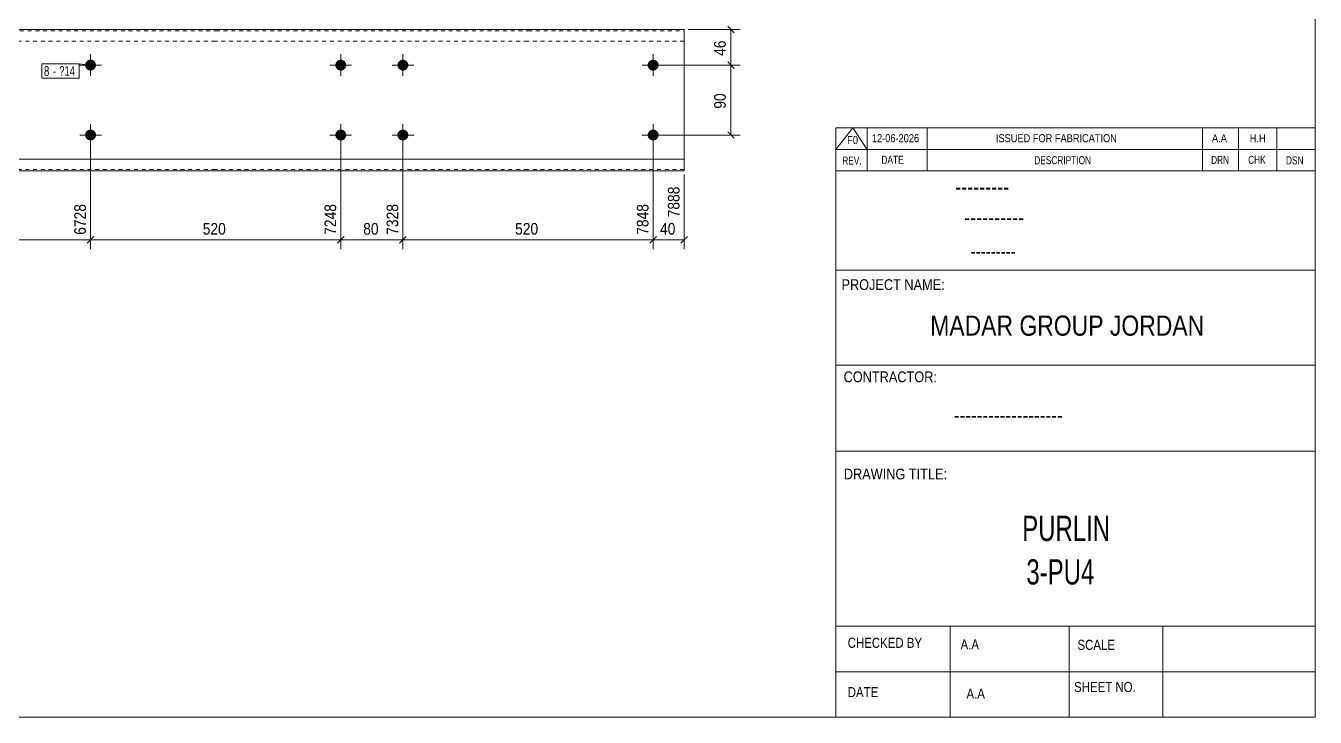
# Model space of a CAD drawing. Header units: millimetres. Extents: x 2 to 579, y 1 to 405.
# Drawn here: x 246.7 to 579, y 5 to 183 of the extents above; entities that cross this region are included whole.
import ezdxf

# ---------------------------------------------------------------- set-up
doc = ezdxf.new("R2010")
doc.units = ezdxf.units.MM
doc.linetypes.add('XKITLINE00', pattern=[0])
doc.linetypes.add('XKITLINE01', pattern=[4, 1, -1, 1, -1])
for name, color, linetype, lineweight in [('Bolt', 3, 'Continuous', 0), ('BoltMark', 7, 'Continuous', 0), ('Dimensions', 7, 'Continuous', 0), ('DrawingSheet', 5, 'Continuous', 0), ('OtherObjectType', 7, 'Continuous', 0), ('Part', 2, 'Continuous', 0)]:
    doc.layers.add(name, color=color, linetype=linetype, lineweight=lineweight)
doc.styles.add('@ARIAL_UNICODE_MS_BOLD', font='ARIAL.TTF')
doc.styles.add('ARIAL', font='ARIAL.TTF')
doc.styles.add('ARIAL_NARROW', font='ARIALN.TTF')
doc.styles.add('COMIC_SANS_MS_BOLD', font='COMICBD.TTF')
doc.styles.add('SWIS721_EX_BT', font='ARIAL.TTF')
doc.styles.add('SWISSE', font='ARIAL.TTF')

# ---------------------------------------------------------------- blocks, each defined once
blk = doc.blocks.new('*A3')
at = {"layer": 'Bolt'}
for points in [[(329.3, 172.88), (329.3, 172.84), (329.3, 172.81), (329.29, 172.77), (329.29, 172.74), (329.29, 172.7), (329.28, 172.67), (329.27, 172.64), (329.27, 172.6), (329.26, 172.57), (329.25, 172.54), (329.24, 172.5), (329.23, 172.47), (329.22, 172.44), (329.21, 172.41), (329.19, 172.37), (329.18, 172.34), (329.17, 172.31), (329.15, 172.28), (329.14, 172.25), (329.12, 172.22), (329.1, 172.19), (329.08, 172.16), (329.07, 172.13), (329.05, 172.1), (329.03, 172.08), (329.01, 172.05), (328.98, 172.02), (328.96, 172), (328.94, 171.97), (328.92, 171.94), (328.89, 171.92), (328.87, 171.9), (328.84, 171.87), (328.82, 171.85), (328.79, 171.83), (328.76, 171.81), (328.74, 171.79), (328.71, 171.77), (328.68, 171.75), (328.65, 171.73), (328.62, 171.71), (328.59, 171.69), (328.56, 171.68), (328.53, 171.66), (328.5, 171.64), (328.47, 171.63), (328.44, 171.62), (328.41, 171.6), (328.37, 171.59), (328.34, 171.58), (328.31, 171.57), (328.27, 171.56), (328.24, 171.55), (328.21, 171.54), (328.17, 171.54), (328.14, 171.53), (328.11, 171.53), (328.07, 171.52), (328.04, 171.52), (328, 171.51), (327.97, 171.51), (327.94, 171.51), (327.9, 171.51), (327.87, 171.51), (327.83, 171.51), (327.8, 171.51), (327.76, 171.52), (327.73, 171.52), (327.7, 171.53), (327.66, 171.53), (327.63, 171.54), (327.59, 171.54), (327.56, 171.55), (327.53, 171.56), (327.5, 171.57), (327.46, 171.58), (327.43, 171.59), (327.4, 171.6), (327.37, 171.62), (327.33, 171.63), (327.3, 171.64), (327.27, 171.66), (327.24, 171.68), (327.21, 171.69), (327.18, 171.71), (327.15, 171.73), (327.12, 171.75), (327.1, 171.77), (327.07, 171.79), (327.04, 171.81), (327.01, 171.83), (326.99, 171.85), (326.96, 171.87), (326.94, 171.9), (326.91, 171.92), (326.89, 171.94), (326.86, 171.97), (326.84, 172), (326.82, 172.02), (326.8, 172.05), (326.78, 172.08), (326.76, 172.1), (326.74, 172.13), (326.72, 172.16), (326.7, 172.19), (326.68, 172.22), (326.67, 172.25), (326.65, 172.28), (326.64, 172.31), (326.62, 172.34), (326.61, 172.37), (326.6, 172.41), (326.58, 172.44), (326.57, 172.47), (326.56, 172.5), (326.55, 172.54), (326.54, 172.57), (326.54, 172.6), (326.53, 172.64), (326.52, 172.67), (326.52, 172.7), (326.51, 172.74), (326.51, 172.77), (326.51, 172.81), (326.5, 172.84), (326.5, 172.88), (326.5, 172.91), (326.5, 172.94), (326.5, 172.98), (326.51, 173.01), (326.51, 173.05), (326.51, 173.08), (326.52, 173.12), (326.52, 173.15), (326.53, 173.18), (326.54, 173.22), (326.54, 173.25), (326.55, 173.28), (326.56, 173.32), (326.57, 173.35), (326.58, 173.38), (326.6, 173.41), (326.61, 173.45), (326.62, 173.48), (326.64, 173.51), (326.65, 173.54), (326.67, 173.57), (326.68, 173.6), (326.7, 173.63), (326.72, 173.66), (326.74, 173.69), (326.76, 173.72), (326.78, 173.74), (326.8, 173.77), (326.82, 173.8), (326.84, 173.82), (326.86, 173.85), (326.89, 173.88), (326.91, 173.9), (326.94, 173.92), (326.96, 173.95), (326.99, 173.97), (327.01, 173.99), (327.04, 174.01), (327.07, 174.03), (327.1, 174.05), (327.12, 174.07), (327.15, 174.09), (327.18, 174.11), (327.21, 174.13), (327.24, 174.14), (327.27, 174.16), (327.3, 174.18), (327.33, 174.19), (327.37, 174.2), (327.4, 174.22), (327.43, 174.23), (327.46, 174.24), (327.5, 174.25), (327.53, 174.26), (327.56, 174.27), (327.59, 174.28), (327.63, 174.28), (327.66, 174.29), (327.7, 174.29), (327.73, 174.3), (327.76, 174.3), (327.8, 174.31), (327.83, 174.31), (327.87, 174.31), (327.9, 174.31), (327.94, 174.31), (327.97, 174.31), (328, 174.31), (328.04, 174.3), (328.07, 174.3), (328.11, 174.29), (328.14, 174.29), (328.17, 174.28), (328.21, 174.28), (328.24, 174.27), (328.27, 174.26), (328.31, 174.25), (328.34, 174.24), (328.37, 174.23), (328.41, 174.22), (328.44, 174.2), (328.47, 174.19), (328.5, 174.18), (328.53, 174.16), (328.56, 174.14), (328.59, 174.13), (328.62, 174.11), (328.65, 174.09), (328.68, 174.07), (328.71, 174.05), (328.74, 174.03), (328.76, 174.01), (328.79, 173.99), (328.82, 173.97), (328.84, 173.95), (328.87, 173.92), (328.89, 173.9), (328.92, 173.88), (328.94, 173.85), (328.96, 173.82), (328.98, 173.8), (329.01, 173.77), (329.03, 173.74), (329.05, 173.72), (329.07, 173.69), (329.08, 173.66), (329.1, 173.63), (329.12, 173.6), (329.14, 173.57), (329.15, 173.54), (329.17, 173.51), (329.18, 173.48), (329.19, 173.45), (329.21, 173.41), (329.22, 173.38), (329.23, 173.35), (329.24, 173.32), (329.25, 173.28), (329.26, 173.25), (329.27, 173.22), (329.27, 173.18), (329.28, 173.15), (329.29, 173.12), (329.29, 173.08), (329.29, 173.05), (329.3, 173.01), (329.3, 172.98), (329.3, 172.94), (329.3, 172.91)], [(345.3, 172.88), (345.3, 172.84), (345.3, 172.81), (345.29, 172.77), (345.29, 172.74), (345.29, 172.7), (345.28, 172.67), (345.27, 172.64), (345.27, 172.6), (345.26, 172.57), (345.25, 172.54), (345.24, 172.5), (345.23, 172.47), (345.22, 172.44), (345.21, 172.41), (345.19, 172.37), (345.18, 172.34), (345.17, 172.31), (345.15, 172.28), (345.14, 172.25), (345.12, 172.22), (345.1, 172.19), (345.08, 172.16), (345.07, 172.13), (345.05, 172.1), (345.03, 172.08), (345.01, 172.05), (344.98, 172.02), (344.96, 172), (344.94, 171.97), (344.92, 171.94), (344.89, 171.92), (344.87, 171.9), (344.84, 171.87), (344.82, 171.85), (344.79, 171.83), (344.76, 171.81), (344.74, 171.79), (344.71, 171.77), (344.68, 171.75), (344.65, 171.73), (344.62, 171.71), (344.59, 171.69), (344.56, 171.68), (344.53, 171.66), (344.5, 171.64), (344.47, 171.63), (344.44, 171.62), (344.41, 171.6), (344.37, 171.59), (344.34, 171.58), (344.31, 171.57), (344.27, 171.56), (344.24, 171.55), (344.21, 171.54), (344.17, 171.54), (344.14, 171.53), (344.11, 171.53), (344.07, 171.52), (344.04, 171.52), (344, 171.51), (343.97, 171.51), (343.94, 171.51), (343.9, 171.51), (343.87, 171.51), (343.83, 171.51), (343.8, 171.51), (343.76, 171.52), (343.73, 171.52), (343.7, 171.53), (343.66, 171.53), (343.63, 171.54), (343.59, 171.54), (343.56, 171.55), (343.53, 171.56), (343.5, 171.57), (343.46, 171.58), (343.43, 171.59), (343.4, 171.6), (343.37, 171.62), (343.33, 171.63), (343.3, 171.64), (343.27, 171.66), (343.24, 171.68), (343.21, 171.69), (343.18, 171.71), (343.15, 171.73), (343.12, 171.75), (343.1, 171.77), (343.07, 171.79), (343.04, 171.81), (343.01, 171.83), (342.99, 171.85), (342.96, 171.87), (342.94, 171.9), (342.91, 171.92), (342.89, 171.94), (342.86, 171.97), (342.84, 172), (342.82, 172.02), (342.8, 172.05), (342.78, 172.08), (342.76, 172.1), (342.74, 172.13), (342.72, 172.16), (342.7, 172.19), (342.68, 172.22), (342.67, 172.25), (342.65, 172.28), (342.64, 172.31), (342.62, 172.34), (342.61, 172.37), (342.6, 172.41), (342.58, 172.44), (342.57, 172.47), (342.56, 172.5), (342.55, 172.54), (342.54, 172.57), (342.54, 172.6), (342.53, 172.64), (342.52, 172.67), (342.52, 172.7), (342.51, 172.74), (342.51, 172.77), (342.51, 172.81), (342.5, 172.84), (342.5, 172.88), (342.5, 172.91), (342.5, 172.94), (342.5, 172.98), (342.51, 173.01), (342.51, 173.05), (342.51, 173.08), (342.52, 173.12), (342.52, 173.15), (342.53, 173.18), (342.54, 173.22), (342.54, 173.25), (342.55, 173.28), (342.56, 173.32), (342.57, 173.35), (342.58, 173.38), (342.6, 173.41), (342.61, 173.45), (342.62, 173.48), (342.64, 173.51), (342.65, 173.54), (342.67, 173.57), (342.68, 173.6), (342.7, 173.63), (342.72, 173.66), (342.74, 173.69), (342.76, 173.72), (342.78, 173.74), (342.8, 173.77), (342.82, 173.8), (342.84, 173.82), (342.86, 173.85), (342.89, 173.88), (342.91, 173.9), (342.94, 173.92), (342.96, 173.95), (342.99, 173.97), (343.01, 173.99), (343.04, 174.01), (343.07, 174.03), (343.1, 174.05), (343.12, 174.07), (343.15, 174.09), (343.18, 174.11), (343.21, 174.13), (343.24, 174.14), (343.27, 174.16), (343.3, 174.18), (343.33, 174.19), (343.37, 174.2), (343.4, 174.22), (343.43, 174.23), (343.46, 174.24), (343.5, 174.25), (343.53, 174.26), (343.56, 174.27), (343.59, 174.28), (343.63, 174.28), (343.66, 174.29), (343.7, 174.29), (343.73, 174.3), (343.76, 174.3), (343.8, 174.31), (343.83, 174.31), (343.87, 174.31), (343.9, 174.31), (343.94, 174.31), (343.97, 174.31), (344, 174.31), (344.04, 174.3), (344.07, 174.3), (344.11, 174.29), (344.14, 174.29), (344.17, 174.28), (344.21, 174.28), (344.24, 174.27), (344.27, 174.26), (344.31, 174.25), (344.34, 174.24), (344.37, 174.23), (344.41, 174.22), (344.44, 174.2), (344.47, 174.19), (344.5, 174.18), (344.53, 174.16), (344.56, 174.14), (344.59, 174.13), (344.62, 174.11), (344.65, 174.09), (344.68, 174.07), (344.71, 174.05), (344.74, 174.03), (344.76, 174.01), (344.79, 173.99), (344.82, 173.97), (344.84, 173.95), (344.87, 173.92), (344.89, 173.9), (344.92, 173.88), (344.94, 173.85), (344.96, 173.82), (344.98, 173.8), (345.01, 173.77), (345.03, 173.74), (345.05, 173.72), (345.07, 173.69), (345.08, 173.66), (345.1, 173.63), (345.12, 173.6), (345.14, 173.57), (345.15, 173.54), (345.17, 173.51), (345.18, 173.48), (345.19, 173.45), (345.21, 173.41), (345.22, 173.38), (345.23, 173.35), (345.24, 173.32), (345.25, 173.28), (345.26, 173.25), (345.27, 173.22), (345.27, 173.18), (345.28, 173.15), (345.29, 173.12), (345.29, 173.08), (345.29, 173.05), (345.3, 173.01), (345.3, 172.98), (345.3, 172.94), (345.3, 172.91)], [(329.3, 154.88), (329.3, 154.84), (329.3, 154.81), (329.29, 154.77), (329.29, 154.74), (329.29, 154.7), (329.28, 154.67), (329.27, 154.64), (329.27, 154.6), (329.26, 154.57), (329.25, 154.54), (329.24, 154.5), (329.23, 154.47), (329.22, 154.44), (329.21, 154.41), (329.19, 154.37), (329.18, 154.34), (329.17, 154.31), (329.15, 154.28), (329.14, 154.25), (329.12, 154.22), (329.1, 154.19), (329.08, 154.16), (329.07, 154.13), (329.05, 154.1), (329.03, 154.08), (329.01, 154.05), (328.98, 154.02), (328.96, 154), (328.94, 153.97), (328.92, 153.94), (328.89, 153.92), (328.87, 153.9), (328.84, 153.87), (328.82, 153.85), (328.79, 153.83), (328.76, 153.81), (328.74, 153.79), (328.71, 153.77), (328.68, 153.75), (328.65, 153.73), (328.62, 153.71), (328.59, 153.69), (328.56, 153.68), (328.53, 153.66), (328.5, 153.64), (328.47, 153.63), (328.44, 153.62), (328.41, 153.6), (328.37, 153.59), (328.34, 153.58), (328.31, 153.57), (328.27, 153.56), (328.24, 153.55), (328.21, 153.54), (328.17, 153.54), (328.14, 153.53), (328.11, 153.53), (328.07, 153.52), (328.04, 153.52), (328, 153.51), (327.97, 153.51), (327.94, 153.51), (327.9, 153.51), (327.87, 153.51), (327.83, 153.51), (327.8, 153.51), (327.76, 153.52), (327.73, 153.52), (327.7, 153.53), (327.66, 153.53), (327.63, 153.54), (327.59, 153.54), (327.56, 153.55), (327.53, 153.56), (327.5, 153.57), (327.46, 153.58), (327.43, 153.59), (327.4, 153.6), (327.37, 153.62), (327.33, 153.63), (327.3, 153.64), (327.27, 153.66), (327.24, 153.68), (327.21, 153.69), (327.18, 153.71), (327.15, 153.73), (327.12, 153.75), (327.1, 153.77), (327.07, 153.79), (327.04, 153.81), (327.01, 153.83), (326.99, 153.85), (326.96, 153.87), (326.94, 153.9), (326.91, 153.92), (326.89, 153.94), (326.86, 153.97), (326.84, 154), (326.82, 154.02), (326.8, 154.05), (326.78, 154.08), (326.76, 154.1), (326.74, 154.13), (326.72, 154.16), (326.7, 154.19), (326.68, 154.22), (326.67, 154.25), (326.65, 154.28), (326.64, 154.31), (326.62, 154.34), (326.61, 154.37), (326.6, 154.41), (326.58, 154.44), (326.57, 154.47), (326.56, 154.5), (326.55, 154.54), (326.54, 154.57), (326.54, 154.6), (326.53, 154.64), (326.52, 154.67), (326.52, 154.7), (326.51, 154.74), (326.51, 154.77), (326.51, 154.81), (326.5, 154.84), (326.5, 154.88), (326.5, 154.91), (326.5, 154.94), (326.5, 154.98), (326.51, 155.01), (326.51, 155.05), (326.51, 155.08), (326.52, 155.12), (326.52, 155.15), (326.53, 155.18), (326.54, 155.22), (326.54, 155.25), (326.55, 155.28), (326.56, 155.32), (326.57, 155.35), (326.58, 155.38), (326.6, 155.41), (326.61, 155.45), (326.62, 155.48), (326.64, 155.51), (326.65, 155.54), (326.67, 155.57), (326.68, 155.6), (326.7, 155.63), (326.72, 155.66), (326.74, 155.69), (326.76, 155.72), (326.78, 155.74), (326.8, 155.77), (326.82, 155.8), (326.84, 155.82), (326.86, 155.85), (326.89, 155.88), (326.91, 155.9), (326.94, 155.92), (326.96, 155.95), (326.99, 155.97), (327.01, 155.99), (327.04, 156.01), (327.07, 156.03), (327.1, 156.05), (327.12, 156.07), (327.15, 156.09), (327.18, 156.11), (327.21, 156.13), (327.24, 156.14), (327.27, 156.16), (327.3, 156.18), (327.33, 156.19), (327.37, 156.2), (327.4, 156.22), (327.43, 156.23), (327.46, 156.24), (327.5, 156.25), (327.53, 156.26), (327.56, 156.27), (327.59, 156.28), (327.63, 156.28), (327.66, 156.29), (327.7, 156.29), (327.73, 156.3), (327.76, 156.3), (327.8, 156.31), (327.83, 156.31), (327.87, 156.31), (327.9, 156.31), (327.94, 156.31), (327.97, 156.31), (328, 156.31), (328.04, 156.3), (328.07, 156.3), (328.11, 156.29), (328.14, 156.29), (328.17, 156.28), (328.21, 156.28), (328.24, 156.27), (328.27, 156.26), (328.31, 156.25), (328.34, 156.24), (328.37, 156.23), (328.41, 156.22), (328.44, 156.2), (328.47, 156.19), (328.5, 156.18), (328.53, 156.16), (328.56, 156.14), (328.59, 156.13), (328.62, 156.11), (328.65, 156.09), (328.68, 156.07), (328.71, 156.05), (328.74, 156.03), (328.76, 156.01), (328.79, 155.99), (328.82, 155.97), (328.84, 155.95), (328.87, 155.92), (328.89, 155.9), (328.92, 155.88), (328.94, 155.85), (328.96, 155.82), (328.98, 155.8), (329.01, 155.77), (329.03, 155.74), (329.05, 155.72), (329.07, 155.69), (329.08, 155.66), (329.1, 155.63), (329.12, 155.6), (329.14, 155.57), (329.15, 155.54), (329.17, 155.51), (329.18, 155.48), (329.19, 155.45), (329.21, 155.41), (329.22, 155.38), (329.23, 155.35), (329.24, 155.32), (329.25, 155.28), (329.26, 155.25), (329.27, 155.22), (329.27, 155.18), (329.28, 155.15), (329.29, 155.12), (329.29, 155.08), (329.29, 155.05), (329.3, 155.01), (329.3, 154.98), (329.3, 154.94), (329.3, 154.91)], [(345.3, 154.88), (345.3, 154.84), (345.3, 154.81), (345.29, 154.77), (345.29, 154.74), (345.29, 154.7), (345.28, 154.67), (345.27, 154.64), (345.27, 154.6), (345.26, 154.57), (345.25, 154.54), (345.24, 154.5), (345.23, 154.47), (345.22, 154.44), (345.21, 154.41), (345.19, 154.37), (345.18, 154.34), (345.17, 154.31), (345.15, 154.28), (345.14, 154.25), (345.12, 154.22), (345.1, 154.19), (345.08, 154.16), (345.07, 154.13), (345.05, 154.1), (345.03, 154.08), (345.01, 154.05), (344.98, 154.02), (344.96, 154), (344.94, 153.97), (344.92, 153.94), (344.89, 153.92), (344.87, 153.9), (344.84, 153.87), (344.82, 153.85), (344.79, 153.83), (344.76, 153.81), (344.74, 153.79), (344.71, 153.77), (344.68, 153.75), (344.65, 153.73), (344.62, 153.71), (344.59, 153.69), (344.56, 153.68), (344.53, 153.66), (344.5, 153.64), (344.47, 153.63), (344.44, 153.62), (344.41, 153.6), (344.37, 153.59), (344.34, 153.58), (344.31, 153.57), (344.27, 153.56), (344.24, 153.55), (344.21, 153.54), (344.17, 153.54), (344.14, 153.53), (344.11, 153.53), (344.07, 153.52), (344.04, 153.52), (344, 153.51), (343.97, 153.51), (343.94, 153.51), (343.9, 153.51), (343.87, 153.51), (343.83, 153.51), (343.8, 153.51), (343.76, 153.52), (343.73, 153.52), (343.7, 153.53), (343.66, 153.53), (343.63, 153.54), (343.59, 153.54), (343.56, 153.55), (343.53, 153.56), (343.5, 153.57), (343.46, 153.58), (343.43, 153.59), (343.4, 153.6), (343.37, 153.62), (343.33, 153.63), (343.3, 153.64), (343.27, 153.66), (343.24, 153.68), (343.21, 153.69), (343.18, 153.71), (343.15, 153.73), (343.12, 153.75), (343.1, 153.77), (343.07, 153.79), (343.04, 153.81), (343.01, 153.83), (342.99, 153.85), (342.96, 153.87), (342.94, 153.9), (342.91, 153.92), (342.89, 153.94), (342.86, 153.97), (342.84, 154), (342.82, 154.02), (342.8, 154.05), (342.78, 154.08), (342.76, 154.1), (342.74, 154.13), (342.72, 154.16), (342.7, 154.19), (342.68, 154.22), (342.67, 154.25), (342.65, 154.28), (342.64, 154.31), (342.62, 154.34), (342.61, 154.37), (342.6, 154.41), (342.58, 154.44), (342.57, 154.47), (342.56, 154.5), (342.55, 154.54), (342.54, 154.57), (342.54, 154.6), (342.53, 154.64), (342.52, 154.67), (342.52, 154.7), (342.51, 154.74), (342.51, 154.77), (342.51, 154.81), (342.5, 154.84), (342.5, 154.88), (342.5, 154.91), (342.5, 154.94), (342.5, 154.98), (342.51, 155.01), (342.51, 155.05), (342.51, 155.08), (342.52, 155.12), (342.52, 155.15), (342.53, 155.18), (342.54, 155.22), (342.54, 155.25), (342.55, 155.28), (342.56, 155.32), (342.57, 155.35), (342.58, 155.38), (342.6, 155.41), (342.61, 155.45), (342.62, 155.48), (342.64, 155.51), (342.65, 155.54), (342.67, 155.57), (342.68, 155.6), (342.7, 155.63), (342.72, 155.66), (342.74, 155.69), (342.76, 155.72), (342.78, 155.74), (342.8, 155.77), (342.82, 155.8), (342.84, 155.82), (342.86, 155.85), (342.89, 155.88), (342.91, 155.9), (342.94, 155.92), (342.96, 155.95), (342.99, 155.97), (343.01, 155.99), (343.04, 156.01), (343.07, 156.03), (343.1, 156.05), (343.12, 156.07), (343.15, 156.09), (343.18, 156.11), (343.21, 156.13), (343.24, 156.14), (343.27, 156.16), (343.3, 156.18), (343.33, 156.19), (343.37, 156.2), (343.4, 156.22), (343.43, 156.23), (343.46, 156.24), (343.5, 156.25), (343.53, 156.26), (343.56, 156.27), (343.59, 156.28), (343.63, 156.28), (343.66, 156.29), (343.7, 156.29), (343.73, 156.3), (343.76, 156.3), (343.8, 156.31), (343.83, 156.31), (343.87, 156.31), (343.9, 156.31), (343.94, 156.31), (343.97, 156.31), (344, 156.31), (344.04, 156.3), (344.07, 156.3), (344.11, 156.29), (344.14, 156.29), (344.17, 156.28), (344.21, 156.28), (344.24, 156.27), (344.27, 156.26), (344.31, 156.25), (344.34, 156.24), (344.37, 156.23), (344.41, 156.22), (344.44, 156.2), (344.47, 156.19), (344.5, 156.18), (344.53, 156.16), (344.56, 156.14), (344.59, 156.13), (344.62, 156.11), (344.65, 156.09), (344.68, 156.07), (344.71, 156.05), (344.74, 156.03), (344.76, 156.01), (344.79, 155.99), (344.82, 155.97), (344.84, 155.95), (344.87, 155.92), (344.89, 155.9), (344.92, 155.88), (344.94, 155.85), (344.96, 155.82), (344.98, 155.8), (345.01, 155.77), (345.03, 155.74), (345.05, 155.72), (345.07, 155.69), (345.08, 155.66), (345.1, 155.63), (345.12, 155.6), (345.14, 155.57), (345.15, 155.54), (345.17, 155.51), (345.18, 155.48), (345.19, 155.45), (345.21, 155.41), (345.22, 155.38), (345.23, 155.35), (345.24, 155.32), (345.25, 155.28), (345.26, 155.25), (345.27, 155.22), (345.27, 155.18), (345.28, 155.15), (345.29, 155.12), (345.29, 155.08), (345.29, 155.05), (345.3, 155.01), (345.3, 154.98), (345.3, 154.94), (345.3, 154.91)]]:
    blk.add_hatch(color=3, dxfattribs=at).paths.add_polyline_path(points, flags=17)
at = {"layer": 'Bolt', "color": 3, "linetype": 'XKITLINE00', "lineweight": 0}
for p, q in [((330.7, 172.91), (325.1, 172.91)), ((327.9, 175.71), (327.9, 170.11)), ((346.7, 172.91), (341.1, 172.91)), ((343.9, 175.71), (343.9, 170.11)), ((327.9, 157.71), (327.9, 152.11)), ((343.9, 157.71), (343.9, 152.11)), ((330.7, 154.91), (325.1, 154.91)), ((346.7, 154.91), (341.1, 154.91))]:
    blk.add_line(p, q, dxfattribs=at)
blk = doc.blocks.new('*A4')
at = {"layer": 'Bolt'}
for points in [[(264.81, 172.88), (264.81, 172.84), (264.81, 172.81), (264.81, 172.77), (264.8, 172.74), (264.8, 172.7), (264.79, 172.67), (264.79, 172.64), (264.78, 172.6), (264.77, 172.57), (264.76, 172.54), (264.75, 172.5), (264.74, 172.47), (264.73, 172.44), (264.72, 172.41), (264.71, 172.37), (264.69, 172.34), (264.68, 172.31), (264.66, 172.28), (264.65, 172.25), (264.63, 172.22), (264.61, 172.19), (264.6, 172.16), (264.58, 172.13), (264.56, 172.1), (264.54, 172.08), (264.52, 172.05), (264.5, 172.02), (264.47, 172), (264.45, 171.97), (264.43, 171.94), (264.4, 171.92), (264.38, 171.9), (264.35, 171.87), (264.33, 171.85), (264.3, 171.83), (264.27, 171.81), (264.25, 171.79), (264.22, 171.77), (264.19, 171.75), (264.16, 171.73), (264.13, 171.71), (264.1, 171.69), (264.07, 171.68), (264.04, 171.66), (264.01, 171.64), (263.98, 171.63), (263.95, 171.62), (263.92, 171.6), (263.89, 171.59), (263.85, 171.58), (263.82, 171.57), (263.79, 171.56), (263.75, 171.55), (263.72, 171.54), (263.69, 171.54), (263.65, 171.53), (263.62, 171.53), (263.58, 171.52), (263.55, 171.52), (263.52, 171.51), (263.48, 171.51), (263.45, 171.51), (263.41, 171.51), (263.38, 171.51), (263.34, 171.51), (263.31, 171.51), (263.28, 171.52), (263.24, 171.52), (263.21, 171.53), (263.17, 171.53), (263.14, 171.54), (263.11, 171.54), (263.07, 171.55), (263.04, 171.56), (263.01, 171.57), (262.97, 171.58), (262.94, 171.59), (262.91, 171.6), (262.88, 171.62), (262.85, 171.63), (262.82, 171.64), (262.78, 171.66), (262.75, 171.68), (262.72, 171.69), (262.69, 171.71), (262.66, 171.73), (262.64, 171.75), (262.61, 171.77), (262.58, 171.79), (262.55, 171.81), (262.53, 171.83), (262.5, 171.85), (262.47, 171.87), (262.45, 171.9), (262.42, 171.92), (262.4, 171.94), (262.38, 171.97), (262.35, 172), (262.33, 172.02), (262.31, 172.05), (262.29, 172.08), (262.27, 172.1), (262.25, 172.13), (262.23, 172.16), (262.21, 172.19), (262.2, 172.22), (262.18, 172.25), (262.16, 172.28), (262.15, 172.31), (262.13, 172.34), (262.12, 172.37), (262.11, 172.41), (262.1, 172.44), (262.08, 172.47), (262.07, 172.5), (262.06, 172.54), (262.06, 172.57), (262.05, 172.6), (262.04, 172.64), (262.03, 172.67), (262.03, 172.7), (262.02, 172.74), (262.02, 172.77), (262.02, 172.81), (262.02, 172.84), (262.01, 172.88), (262.01, 172.91), (262.01, 172.94), (262.02, 172.98), (262.02, 173.01), (262.02, 173.05), (262.02, 173.08), (262.03, 173.12), (262.03, 173.15), (262.04, 173.18), (262.05, 173.22), (262.06, 173.25), (262.06, 173.28), (262.07, 173.32), (262.08, 173.35), (262.1, 173.38), (262.11, 173.41), (262.12, 173.45), (262.13, 173.48), (262.15, 173.51), (262.16, 173.54), (262.18, 173.57), (262.2, 173.6), (262.21, 173.63), (262.23, 173.66), (262.25, 173.69), (262.27, 173.72), (262.29, 173.74), (262.31, 173.77), (262.33, 173.8), (262.35, 173.82), (262.38, 173.85), (262.4, 173.88), (262.42, 173.9), (262.45, 173.92), (262.47, 173.95), (262.5, 173.97), (262.53, 173.99), (262.55, 174.01), (262.58, 174.03), (262.61, 174.05), (262.64, 174.07), (262.66, 174.09), (262.69, 174.11), (262.72, 174.13), (262.75, 174.14), (262.78, 174.16), (262.82, 174.18), (262.85, 174.19), (262.88, 174.2), (262.91, 174.22), (262.94, 174.23), (262.97, 174.24), (263.01, 174.25), (263.04, 174.26), (263.07, 174.27), (263.11, 174.28), (263.14, 174.28), (263.17, 174.29), (263.21, 174.29), (263.24, 174.3), (263.28, 174.3), (263.31, 174.31), (263.34, 174.31), (263.38, 174.31), (263.41, 174.31), (263.45, 174.31), (263.48, 174.31), (263.52, 174.31), (263.55, 174.3), (263.58, 174.3), (263.62, 174.29), (263.65, 174.29), (263.69, 174.28), (263.72, 174.28), (263.75, 174.27), (263.79, 174.26), (263.82, 174.25), (263.85, 174.24), (263.89, 174.23), (263.92, 174.22), (263.95, 174.2), (263.98, 174.19), (264.01, 174.18), (264.04, 174.16), (264.07, 174.14), (264.1, 174.13), (264.13, 174.11), (264.16, 174.09), (264.19, 174.07), (264.22, 174.05), (264.25, 174.03), (264.27, 174.01), (264.3, 173.99), (264.33, 173.97), (264.35, 173.95), (264.38, 173.92), (264.4, 173.9), (264.43, 173.88), (264.45, 173.85), (264.47, 173.82), (264.5, 173.8), (264.52, 173.77), (264.54, 173.74), (264.56, 173.72), (264.58, 173.69), (264.6, 173.66), (264.61, 173.63), (264.63, 173.6), (264.65, 173.57), (264.66, 173.54), (264.68, 173.51), (264.69, 173.48), (264.71, 173.45), (264.72, 173.41), (264.73, 173.38), (264.74, 173.35), (264.75, 173.32), (264.76, 173.28), (264.77, 173.25), (264.78, 173.22), (264.79, 173.18), (264.79, 173.15), (264.8, 173.12), (264.8, 173.08), (264.81, 173.05), (264.81, 173.01), (264.81, 172.98), (264.81, 172.94), (264.81, 172.91)], [(409.79, 172.88), (409.79, 172.84), (409.79, 172.81), (409.78, 172.77), (409.78, 172.74), (409.77, 172.7), (409.77, 172.67), (409.76, 172.64), (409.76, 172.6), (409.75, 172.57), (409.74, 172.54), (409.73, 172.5), (409.72, 172.47), (409.71, 172.44), (409.7, 172.41), (409.68, 172.37), (409.67, 172.34), (409.65, 172.31), (409.64, 172.28), (409.62, 172.25), (409.61, 172.22), (409.59, 172.19), (409.57, 172.16), (409.55, 172.13), (409.53, 172.1), (409.51, 172.08), (409.49, 172.05), (409.47, 172.02), (409.45, 172), (409.43, 171.97), (409.4, 171.94), (409.38, 171.92), (409.35, 171.9), (409.33, 171.87), (409.3, 171.85), (409.28, 171.83), (409.25, 171.81), (409.22, 171.79), (409.2, 171.77), (409.17, 171.75), (409.14, 171.73), (409.11, 171.71), (409.08, 171.69), (409.05, 171.68), (409.02, 171.66), (408.99, 171.64), (408.96, 171.63), (408.93, 171.62), (408.89, 171.6), (408.86, 171.59), (408.83, 171.58), (408.8, 171.57), (408.76, 171.56), (408.73, 171.55), (408.7, 171.54), (408.66, 171.54), (408.63, 171.53), (408.59, 171.53), (408.56, 171.52), (408.53, 171.52), (408.49, 171.51), (408.46, 171.51), (408.42, 171.51), (408.39, 171.51), (408.35, 171.51), (408.32, 171.51), (408.29, 171.51), (408.25, 171.52), (408.22, 171.52), (408.18, 171.53), (408.15, 171.53), (408.12, 171.54), (408.08, 171.54), (408.05, 171.55), (408.02, 171.56), (407.98, 171.57), (407.95, 171.58), (407.92, 171.59), (407.89, 171.6), (407.85, 171.62), (407.82, 171.63), (407.79, 171.64), (407.76, 171.66), (407.73, 171.68), (407.7, 171.69), (407.67, 171.71), (407.64, 171.73), (407.61, 171.75), (407.58, 171.77), (407.56, 171.79), (407.53, 171.81), (407.5, 171.83), (407.47, 171.85), (407.45, 171.87), (407.42, 171.9), (407.4, 171.92), (407.38, 171.94), (407.35, 171.97), (407.33, 172), (407.31, 172.02), (407.29, 172.05), (407.26, 172.08), (407.24, 172.1), (407.23, 172.13), (407.21, 172.16), (407.19, 172.19), (407.17, 172.22), (407.15, 172.25), (407.14, 172.28), (407.12, 172.31), (407.11, 172.34), (407.1, 172.37), (407.08, 172.41), (407.07, 172.44), (407.06, 172.47), (407.05, 172.5), (407.04, 172.54), (407.03, 172.57), (407.02, 172.6), (407.02, 172.64), (407.01, 172.67), (407, 172.7), (407, 172.74), (407, 172.77), (406.99, 172.81), (406.99, 172.84), (406.99, 172.88), (406.99, 172.91), (406.99, 172.94), (406.99, 172.98), (406.99, 173.01), (407, 173.05), (407, 173.08), (407, 173.12), (407.01, 173.15), (407.02, 173.18), (407.02, 173.22), (407.03, 173.25), (407.04, 173.28), (407.05, 173.32), (407.06, 173.35), (407.07, 173.38), (407.08, 173.41), (407.1, 173.45), (407.11, 173.48), (407.12, 173.51), (407.14, 173.54), (407.15, 173.57), (407.17, 173.6), (407.19, 173.63), (407.21, 173.66), (407.23, 173.69), (407.24, 173.72), (407.26, 173.74), (407.29, 173.77), (407.31, 173.8), (407.33, 173.82), (407.35, 173.85), (407.38, 173.88), (407.4, 173.9), (407.42, 173.92), (407.45, 173.95), (407.47, 173.97), (407.5, 173.99), (407.53, 174.01), (407.56, 174.03), (407.58, 174.05), (407.61, 174.07), (407.64, 174.09), (407.67, 174.11), (407.7, 174.13), (407.73, 174.14), (407.76, 174.16), (407.79, 174.18), (407.82, 174.19), (407.85, 174.2), (407.89, 174.22), (407.92, 174.23), (407.95, 174.24), (407.98, 174.25), (408.02, 174.26), (408.05, 174.27), (408.08, 174.28), (408.12, 174.28), (408.15, 174.29), (408.18, 174.29), (408.22, 174.3), (408.25, 174.3), (408.29, 174.31), (408.32, 174.31), (408.35, 174.31), (408.39, 174.31), (408.42, 174.31), (408.46, 174.31), (408.49, 174.31), (408.53, 174.3), (408.56, 174.3), (408.59, 174.29), (408.63, 174.29), (408.66, 174.28), (408.7, 174.28), (408.73, 174.27), (408.76, 174.26), (408.8, 174.25), (408.83, 174.24), (408.86, 174.23), (408.89, 174.22), (408.93, 174.2), (408.96, 174.19), (408.99, 174.18), (409.02, 174.16), (409.05, 174.14), (409.08, 174.13), (409.11, 174.11), (409.14, 174.09), (409.17, 174.07), (409.2, 174.05), (409.22, 174.03), (409.25, 174.01), (409.28, 173.99), (409.3, 173.97), (409.33, 173.95), (409.35, 173.92), (409.38, 173.9), (409.4, 173.88), (409.43, 173.85), (409.45, 173.82), (409.47, 173.8), (409.49, 173.77), (409.51, 173.74), (409.53, 173.72), (409.55, 173.69), (409.57, 173.66), (409.59, 173.63), (409.61, 173.6), (409.62, 173.57), (409.64, 173.54), (409.65, 173.51), (409.67, 173.48), (409.68, 173.45), (409.7, 173.41), (409.71, 173.38), (409.72, 173.35), (409.73, 173.32), (409.74, 173.28), (409.75, 173.25), (409.76, 173.22), (409.76, 173.18), (409.77, 173.15), (409.77, 173.12), (409.78, 173.08), (409.78, 173.05), (409.79, 173.01), (409.79, 172.98), (409.79, 172.94), (409.79, 172.91)], [(264.81, 154.88), (264.81, 154.84), (264.81, 154.81), (264.81, 154.77), (264.8, 154.74), (264.8, 154.7), (264.79, 154.67), (264.79, 154.64), (264.78, 154.6), (264.77, 154.57), (264.76, 154.54), (264.75, 154.5), (264.74, 154.47), (264.73, 154.44), (264.72, 154.41), (264.71, 154.37), (264.69, 154.34), (264.68, 154.31), (264.66, 154.28), (264.65, 154.25), (264.63, 154.22), (264.61, 154.19), (264.6, 154.16), (264.58, 154.13), (264.56, 154.1), (264.54, 154.08), (264.52, 154.05), (264.5, 154.02), (264.47, 154), (264.45, 153.97), (264.43, 153.94), (264.4, 153.92), (264.38, 153.9), (264.35, 153.87), (264.33, 153.85), (264.3, 153.83), (264.27, 153.81), (264.25, 153.79), (264.22, 153.77), (264.19, 153.75), (264.16, 153.73), (264.13, 153.71), (264.1, 153.69), (264.07, 153.68), (264.04, 153.66), (264.01, 153.64), (263.98, 153.63), (263.95, 153.62), (263.92, 153.6), (263.89, 153.59), (263.85, 153.58), (263.82, 153.57), (263.79, 153.56), (263.75, 153.55), (263.72, 153.54), (263.69, 153.54), (263.65, 153.53), (263.62, 153.53), (263.58, 153.52), (263.55, 153.52), (263.52, 153.51), (263.48, 153.51), (263.45, 153.51), (263.41, 153.51), (263.38, 153.51), (263.34, 153.51), (263.31, 153.51), (263.28, 153.52), (263.24, 153.52), (263.21, 153.53), (263.17, 153.53), (263.14, 153.54), (263.11, 153.54), (263.07, 153.55), (263.04, 153.56), (263.01, 153.57), (262.97, 153.58), (262.94, 153.59), (262.91, 153.6), (262.88, 153.62), (262.85, 153.63), (262.82, 153.64), (262.78, 153.66), (262.75, 153.68), (262.72, 153.69), (262.69, 153.71), (262.66, 153.73), (262.64, 153.75), (262.61, 153.77), (262.58, 153.79), (262.55, 153.81), (262.53, 153.83), (262.5, 153.85), (262.47, 153.87), (262.45, 153.9), (262.42, 153.92), (262.4, 153.94), (262.38, 153.97), (262.35, 154), (262.33, 154.02), (262.31, 154.05), (262.29, 154.08), (262.27, 154.1), (262.25, 154.13), (262.23, 154.16), (262.21, 154.19), (262.2, 154.22), (262.18, 154.25), (262.16, 154.28), (262.15, 154.31), (262.13, 154.34), (262.12, 154.37), (262.11, 154.41), (262.1, 154.44), (262.08, 154.47), (262.07, 154.5), (262.06, 154.54), (262.06, 154.57), (262.05, 154.6), (262.04, 154.64), (262.03, 154.67), (262.03, 154.7), (262.02, 154.74), (262.02, 154.77), (262.02, 154.81), (262.02, 154.84), (262.01, 154.88), (262.01, 154.91), (262.01, 154.94), (262.02, 154.98), (262.02, 155.01), (262.02, 155.05), (262.02, 155.08), (262.03, 155.12), (262.03, 155.15), (262.04, 155.18), (262.05, 155.22), (262.06, 155.25), (262.06, 155.28), (262.07, 155.32), (262.08, 155.35), (262.1, 155.38), (262.11, 155.41), (262.12, 155.45), (262.13, 155.48), (262.15, 155.51), (262.16, 155.54), (262.18, 155.57), (262.2, 155.6), (262.21, 155.63), (262.23, 155.66), (262.25, 155.69), (262.27, 155.72), (262.29, 155.74), (262.31, 155.77), (262.33, 155.8), (262.35, 155.82), (262.38, 155.85), (262.4, 155.88), (262.42, 155.9), (262.45, 155.92), (262.47, 155.95), (262.5, 155.97), (262.53, 155.99), (262.55, 156.01), (262.58, 156.03), (262.61, 156.05), (262.64, 156.07), (262.66, 156.09), (262.69, 156.11), (262.72, 156.13), (262.75, 156.14), (262.78, 156.16), (262.82, 156.18), (262.85, 156.19), (262.88, 156.2), (262.91, 156.22), (262.94, 156.23), (262.97, 156.24), (263.01, 156.25), (263.04, 156.26), (263.07, 156.27), (263.11, 156.28), (263.14, 156.28), (263.17, 156.29), (263.21, 156.29), (263.24, 156.3), (263.28, 156.3), (263.31, 156.31), (263.34, 156.31), (263.38, 156.31), (263.41, 156.31), (263.45, 156.31), (263.48, 156.31), (263.52, 156.31), (263.55, 156.3), (263.58, 156.3), (263.62, 156.29), (263.65, 156.29), (263.69, 156.28), (263.72, 156.28), (263.75, 156.27), (263.79, 156.26), (263.82, 156.25), (263.85, 156.24), (263.89, 156.23), (263.92, 156.22), (263.95, 156.2), (263.98, 156.19), (264.01, 156.18), (264.04, 156.16), (264.07, 156.14), (264.1, 156.13), (264.13, 156.11), (264.16, 156.09), (264.19, 156.07), (264.22, 156.05), (264.25, 156.03), (264.27, 156.01), (264.3, 155.99), (264.33, 155.97), (264.35, 155.95), (264.38, 155.92), (264.4, 155.9), (264.43, 155.88), (264.45, 155.85), (264.47, 155.82), (264.5, 155.8), (264.52, 155.77), (264.54, 155.74), (264.56, 155.72), (264.58, 155.69), (264.6, 155.66), (264.61, 155.63), (264.63, 155.6), (264.65, 155.57), (264.66, 155.54), (264.68, 155.51), (264.69, 155.48), (264.71, 155.45), (264.72, 155.41), (264.73, 155.38), (264.74, 155.35), (264.75, 155.32), (264.76, 155.28), (264.77, 155.25), (264.78, 155.22), (264.79, 155.18), (264.79, 155.15), (264.8, 155.12), (264.8, 155.08), (264.81, 155.05), (264.81, 155.01), (264.81, 154.98), (264.81, 154.94), (264.81, 154.91)], [(409.79, 154.88), (409.79, 154.84), (409.79, 154.81), (409.78, 154.77), (409.78, 154.74), (409.77, 154.7), (409.77, 154.67), (409.76, 154.64), (409.76, 154.6), (409.75, 154.57), (409.74, 154.54), (409.73, 154.5), (409.72, 154.47), (409.71, 154.44), (409.7, 154.41), (409.68, 154.37), (409.67, 154.34), (409.65, 154.31), (409.64, 154.28), (409.62, 154.25), (409.61, 154.22), (409.59, 154.19), (409.57, 154.16), (409.55, 154.13), (409.53, 154.1), (409.51, 154.08), (409.49, 154.05), (409.47, 154.02), (409.45, 154), (409.43, 153.97), (409.4, 153.94), (409.38, 153.92), (409.35, 153.9), (409.33, 153.87), (409.3, 153.85), (409.28, 153.83), (409.25, 153.81), (409.22, 153.79), (409.2, 153.77), (409.17, 153.75), (409.14, 153.73), (409.11, 153.71), (409.08, 153.69), (409.05, 153.68), (409.02, 153.66), (408.99, 153.64), (408.96, 153.63), (408.93, 153.62), (408.89, 153.6), (408.86, 153.59), (408.83, 153.58), (408.8, 153.57), (408.76, 153.56), (408.73, 153.55), (408.7, 153.54), (408.66, 153.54), (408.63, 153.53), (408.59, 153.53), (408.56, 153.52), (408.53, 153.52), (408.49, 153.51), (408.46, 153.51), (408.42, 153.51), (408.39, 153.51), (408.35, 153.51), (408.32, 153.51), (408.29, 153.51), (408.25, 153.52), (408.22, 153.52), (408.18, 153.53), (408.15, 153.53), (408.12, 153.54), (408.08, 153.54), (408.05, 153.55), (408.02, 153.56), (407.98, 153.57), (407.95, 153.58), (407.92, 153.59), (407.89, 153.6), (407.85, 153.62), (407.82, 153.63), (407.79, 153.64), (407.76, 153.66), (407.73, 153.68), (407.7, 153.69), (407.67, 153.71), (407.64, 153.73), (407.61, 153.75), (407.58, 153.77), (407.56, 153.79), (407.53, 153.81), (407.5, 153.83), (407.47, 153.85), (407.45, 153.87), (407.42, 153.9), (407.4, 153.92), (407.38, 153.94), (407.35, 153.97), (407.33, 154), (407.31, 154.02), (407.29, 154.05), (407.26, 154.08), (407.24, 154.1), (407.23, 154.13), (407.21, 154.16), (407.19, 154.19), (407.17, 154.22), (407.15, 154.25), (407.14, 154.28), (407.12, 154.31), (407.11, 154.34), (407.1, 154.37), (407.08, 154.41), (407.07, 154.44), (407.06, 154.47), (407.05, 154.5), (407.04, 154.54), (407.03, 154.57), (407.02, 154.6), (407.02, 154.64), (407.01, 154.67), (407, 154.7), (407, 154.74), (407, 154.77), (406.99, 154.81), (406.99, 154.84), (406.99, 154.88), (406.99, 154.91), (406.99, 154.94), (406.99, 154.98), (406.99, 155.01), (407, 155.05), (407, 155.08), (407, 155.12), (407.01, 155.15), (407.02, 155.18), (407.02, 155.22), (407.03, 155.25), (407.04, 155.28), (407.05, 155.32), (407.06, 155.35), (407.07, 155.38), (407.08, 155.41), (407.1, 155.45), (407.11, 155.48), (407.12, 155.51), (407.14, 155.54), (407.15, 155.57), (407.17, 155.6), (407.19, 155.63), (407.21, 155.66), (407.23, 155.69), (407.24, 155.72), (407.26, 155.74), (407.29, 155.77), (407.31, 155.8), (407.33, 155.82), (407.35, 155.85), (407.38, 155.88), (407.4, 155.9), (407.42, 155.92), (407.45, 155.95), (407.47, 155.97), (407.5, 155.99), (407.53, 156.01), (407.56, 156.03), (407.58, 156.05), (407.61, 156.07), (407.64, 156.09), (407.67, 156.11), (407.7, 156.13), (407.73, 156.14), (407.76, 156.16), (407.79, 156.18), (407.82, 156.19), (407.85, 156.2), (407.89, 156.22), (407.92, 156.23), (407.95, 156.24), (407.98, 156.25), (408.02, 156.26), (408.05, 156.27), (408.08, 156.28), (408.12, 156.28), (408.15, 156.29), (408.18, 156.29), (408.22, 156.3), (408.25, 156.3), (408.29, 156.31), (408.32, 156.31), (408.35, 156.31), (408.39, 156.31), (408.42, 156.31), (408.46, 156.31), (408.49, 156.31), (408.53, 156.3), (408.56, 156.3), (408.59, 156.29), (408.63, 156.29), (408.66, 156.28), (408.7, 156.28), (408.73, 156.27), (408.76, 156.26), (408.8, 156.25), (408.83, 156.24), (408.86, 156.23), (408.89, 156.22), (408.93, 156.2), (408.96, 156.19), (408.99, 156.18), (409.02, 156.16), (409.05, 156.14), (409.08, 156.13), (409.11, 156.11), (409.14, 156.09), (409.17, 156.07), (409.2, 156.05), (409.22, 156.03), (409.25, 156.01), (409.28, 155.99), (409.3, 155.97), (409.33, 155.95), (409.35, 155.92), (409.38, 155.9), (409.4, 155.88), (409.43, 155.85), (409.45, 155.82), (409.47, 155.8), (409.49, 155.77), (409.51, 155.74), (409.53, 155.72), (409.55, 155.69), (409.57, 155.66), (409.59, 155.63), (409.61, 155.6), (409.62, 155.57), (409.64, 155.54), (409.65, 155.51), (409.67, 155.48), (409.68, 155.45), (409.7, 155.41), (409.71, 155.38), (409.72, 155.35), (409.73, 155.32), (409.74, 155.28), (409.75, 155.25), (409.76, 155.22), (409.76, 155.18), (409.77, 155.15), (409.77, 155.12), (409.78, 155.08), (409.78, 155.05), (409.79, 155.01), (409.79, 154.98), (409.79, 154.94), (409.79, 154.91)]]:
    blk.add_hatch(color=3, dxfattribs=at).paths.add_polyline_path(points, flags=17)
at = {"layer": 'Bolt', "color": 3, "linetype": 'XKITLINE00', "lineweight": 0}
for p, q in [((266.21, 172.91), (260.61, 172.91)), ((263.41, 175.71), (263.41, 170.11)), ((411.19, 172.91), (405.59, 172.91)), ((408.39, 175.71), (408.39, 170.11)), ((263.41, 157.71), (263.41, 152.11)), ((408.39, 157.71), (408.39, 152.11)), ((266.21, 154.91), (260.61, 154.91)), ((411.19, 154.91), (405.59, 154.91))]:
    blk.add_line(p, q, dxfattribs=at)
blk = doc.blocks.new('*A6')
at = {"layer": 'Part', "color": 2, "linetype": 'XKITLINE00', "lineweight": 0}
for p, q in [((295.61, 182.11), (231.22, 182.11)), ((376.1, 182.11), (295.71, 182.11)), ((416.39, 182.11), (376.2, 182.11)), ((416.39, 145.71), (416.39, 182.11)), ((295.61, 148.71), (231.22, 148.71)), ((376.1, 148.71), (295.71, 148.71)), ((416.39, 148.71), (376.2, 148.71)), ((231.22, 145.71), (295.61, 145.71)), ((295.71, 145.71), (376.1, 145.71)), ((376.2, 145.71), (416.39, 145.71))]:
    blk.add_line(p, q, dxfattribs=at)
at = {"layer": 'Part', "color": 7, "linetype": 'XKITLINE01', "lineweight": 0}
for p, q in [((231.22, 181.75), (295.61, 181.75)), ((295.71, 181.75), (376.1, 181.75)), ((376.2, 181.75), (416.39, 181.75)), ((295.61, 179.11), (231.22, 179.11)), ((376.1, 179.11), (295.71, 179.11)), ((416.39, 179.11), (376.2, 179.11)), ((295.61, 146.07), (231.22, 146.07)), ((376.1, 146.07), (295.71, 146.07)), ((416.39, 146.07), (376.2, 146.07))]:
    blk.add_line(p, q, dxfattribs=at)
blk = doc.blocks.new('*A13')
at = {"layer": 'DrawingSheet', "color": 5, "linetype": 'XKITLINE00', "lineweight": 0}
for p, q in [((579, 5), (579, 405)), ((5, 5), (579, 5))]:
    blk.add_line(p, q, dxfattribs=at)
blk = doc.blocks.new('*A16')
at = {"layer": 'OtherObjectType', "color": 7, "linetype": 'XKITLINE00', "lineweight": 0}
for p, q in [((455.5, 156.76), (579, 156.76)), ((455.5, 151.21), (459.82, 156.76)), ((455.5, 151.21), (455.5, 156.76)), ((459.82, 156.76), (463.53, 151.21)), ((463.53, 151.21), (463.53, 156.76)), ((478.97, 151.21), (478.97, 156.76)), ((549.98, 151.21), (549.98, 156.76)), ((559.24, 151.21), (559.24, 156.76)), ((569.12, 151.21), (569.12, 156.76)), ((579, 151.21), (579, 156.76)), ((455.5, 151.21), (579, 151.21)), ((455.5, 145.65), (455.5, 151.21)), ((459.21, 151.21), (579, 151.21)), ((463.53, 145.65), (463.53, 151.21)), ((478.97, 145.65), (478.97, 151.21)), ((549.98, 145.65), (549.98, 151.21)), ((559.24, 145.65), (559.24, 151.21)), ((569.12, 145.65), (569.12, 151.21)), ((579, 145.65), (579, 151.21))]:
    blk.add_line(p, q, dxfattribs=at)
at = {"layer": 'OtherObjectType', "color": 7, "style": 'ARIAL_NARROW'}
for s, height, width, p in [('F0', 2.058, 1.008832, (458.4, 152.59)), ('12-06-2026', 2.058, 1.008832, (464.76, 153.06)), ('ISSUED FOR FABRICATION', 2.0583, 1.008832, (496.71, 153.06)), ('A.A', 2.058, 1.008832, (552.4, 153.06)), ('H.H', 2.058, 1.008832, (562.13, 153.06)), ('DATE', 2.058, 0.907949, (467.23, 147.5)), ('DRN', 2.058, 0.907949, (552.17, 147.47)), ('CHK', 2.058, 0.907949, (561.72, 147.5)), ('REV.', 2.058, 0.907949, (457.13, 147.31)), ('DESCRIPTION', 2.0583, 0.907949, (506.61, 147.39)), ('DSN', 2.058, 0.907949, (571.47, 147.35))]:
    blk.add_text(s, height=height, dxfattribs=dict(at, width=width)).set_placement(p)
blk = doc.blocks.new('*A18')
at = {"layer": 'OtherObjectType', "color": 2, "linetype": 'XKITLINE00', "lineweight": 0}
for p, q in [((455.5, 145.65), (579, 145.65)), ((455.5, 5), (455.5, 145.64)), ((578.98, 145.64), (579, 5)), ((579, 120.14), (455.5, 120.14)), ((455.5, 95.63), (579, 95.63)), ((579, 73.49), (455.5, 73.49)), ((579, 28.4), (455.5, 28.4)), ((484.94, 28.4), (484.94, 5)), ((515.62, 5), (515.62, 28.4)), ((539.75, 5), (539.75, 28.4)), ((579, 16.7), (455.5, 16.7)), ((579, 5), (455.5, 5))]:
    blk.add_line(p, q, dxfattribs=at)
at = {"layer": 'OtherObjectType', "color": 4, "style": '@ARIAL_UNICODE_MS_BOLD', "width": 0.85}
blk.add_text('---------', height=3.9, dxfattribs=at).set_placement((486.23, 139.59))
at = {"layer": 'OtherObjectType', "color": 7, "style": 'ARIAL', "width": 0.85}
for s, height, p in [('----------', 3.9, (488.56, 131.77)), ('---------', 3.25, (490.21, 123.31))]:
    blk.add_text(s, height=height, dxfattribs=at).set_placement(p)
at = {"layer": 'OtherObjectType', "color": 3, "width": 0.85}
for s, style, p in [('PROJECT NAME:', 'SWIS721_EX_BT', (456.92, 115.01)), ('CONTRACTOR:', 'SWISSE', (457.47, 91.27)), ('DRAWING TITLE:', 'SWIS721_EX_BT', (457.53, 66.24))]:
    blk.add_text(s, height=2.7618, dxfattribs=dict(at, style=style)).set_placement(p)
at = {"layer": 'OtherObjectType', "color": 7, "width": 0.85}
for s, height, p in [('MADAR GROUP JORDAN', 5.2, (479.79, 103.23)), ('CHECKED BY', 2.592, (458.53, 22.86)), ('A.A', 2.592, (487.61, 22.45)), ('SCALE', 2.592, (517.74, 22.33)), ('SHEET NO.', 2.592, (516.87, 11.49)), ('DATE', 2.592, (458.54, 10.16)), ('A.A', 2.592, (489.14, 9.76))]:
    blk.add_text(s, height=height, dxfattribs=at).set_placement(p)
at = {"layer": 'OtherObjectType', "color": 1}
for s, height, style, width, p in [('-------------------', 3.9, 'COMIC_SANS_MS_BOLD', 0.85, (485.87, 80.86)), ('PURLIN', 6.5, 'ARIAL', 0.68, (503.5, 50.37)), ('3-PU4', 6.5, 'ARIAL', 0.68, (504.57, 39.17))]:
    blk.add_text(s, height=height, dxfattribs=dict(at, style=style, width=width)).set_placement(p)
blk = doc.blocks.new('*A21')
at = {"layer": 'Dimensions', "color": 7, "linetype": 'XKITLINE00', "lineweight": 0}
for p, q in [((409.39, 172.91), (430.85, 172.91)), ((427.6, 173.76), (429.3, 172.06)), ((428.45, 154.91), (428.45, 172.91)), ((409.39, 154.91), (430.85, 154.91)), ((427.6, 155.76), (429.3, 154.06))]:
    blk.add_line(p, q, dxfattribs=at)
at = {"layer": 'Dimensions', "color": 3}
for p in [(428.45, 172.91), (428.45, 154.91)]:
    blk.add_point(p, dxfattribs=at)
at = {"layer": 'Dimensions', "color": 3, "style": 'ARIAL', "width": 0.85}
blk.add_text('90', height=3, rotation=90.0002, dxfattribs=at).set_placement((427.1, 161.68))
blk = doc.blocks.new('*A22')
at = {"layer": 'Dimensions', "color": 7, "linetype": 'XKITLINE00', "lineweight": 0}
for p, q in [((427.6, 182.96), (429.3, 181.26)), ((417.39, 182.11), (430.85, 182.11)), ((428.45, 172.91), (428.45, 182.11)), ((409.39, 172.91), (430.85, 172.91)), ((427.6, 173.76), (429.3, 172.06))]:
    blk.add_line(p, q, dxfattribs=at)
at = {"layer": 'Dimensions', "color": 3}
for p in [(428.45, 182.11), (428.45, 172.91)]:
    blk.add_point(p, dxfattribs=at)
at = {"layer": 'Dimensions', "color": 3, "style": 'ARIAL', "width": 0.85}
blk.add_text('46', height=3, rotation=90.0002, dxfattribs=at).set_placement((427.1, 175.28))
blk = doc.blocks.new('*A34')
at = {"layer": 'Dimensions', "color": 7, "linetype": 'XKITLINE00', "lineweight": 0}
for p, q in [((198.93, 153.91), (198.93, 125.51)), ((263.41, 153.91), (263.41, 125.51)), ((199.77, 128.76), (198.08, 127.06)), ((198.93, 127.91), (263.41, 127.91)), ((264.26, 128.76), (262.57, 127.06))]:
    blk.add_line(p, q, dxfattribs=at)
at = {"layer": 'Dimensions', "color": 3}
for p in [(198.93, 127.91), (263.41, 127.91)]:
    blk.add_point(p, dxfattribs=at)
at = {"layer": 'Dimensions', "color": 3, "style": 'ARIAL', "width": 0.85}
blk.add_text('6728', height=3, rotation=90.0002, dxfattribs=at).set_placement((262.21, 129.21))
blk.add_text('1840', height=3, dxfattribs=at).set_placement((226.72, 129.26))
blk = doc.blocks.new('*A35')
at = {"layer": 'Dimensions', "color": 7, "linetype": 'XKITLINE00', "lineweight": 0}
for p, q in [((263.41, 153.91), (263.41, 125.51)), ((327.9, 153.91), (327.9, 125.51)), ((264.26, 128.76), (262.57, 127.06)), ((263.41, 127.91), (327.9, 127.91)), ((328.75, 128.76), (327.05, 127.06))]:
    blk.add_line(p, q, dxfattribs=at)
at = {"layer": 'Dimensions', "color": 3}
for p in [(263.41, 127.91), (327.9, 127.91)]:
    blk.add_point(p, dxfattribs=at)
at = {"layer": 'Dimensions', "color": 3, "style": 'ARIAL', "width": 0.85}
blk.add_text('7248', height=3, rotation=90.0002, dxfattribs=at).set_placement((326.7, 129.21))
blk.add_text('520', height=3, dxfattribs=at).set_placement((292.32, 129.26))
blk = doc.blocks.new('*A36')
at = {"layer": 'Dimensions', "color": 7, "linetype": 'XKITLINE00', "lineweight": 0}
for p, q in [((327.9, 153.91), (327.9, 125.51)), ((343.9, 153.91), (343.9, 125.51)), ((328.75, 128.76), (327.05, 127.06)), ((327.9, 127.91), (343.9, 127.91)), ((344.75, 128.76), (343.05, 127.06))]:
    blk.add_line(p, q, dxfattribs=at)
at = {"layer": 'Dimensions', "color": 3}
for p in [(327.9, 127.91), (343.9, 127.91)]:
    blk.add_point(p, dxfattribs=at)
at = {"layer": 'Dimensions', "color": 3, "style": 'ARIAL', "width": 0.85}
blk.add_text('7328', height=3, rotation=90.0002, dxfattribs=at).set_placement((342.7, 129.21))
blk.add_text('80', height=3, dxfattribs=at).set_placement((333.68, 129.26))
blk = doc.blocks.new('*A37')
at = {"layer": 'Dimensions', "color": 7, "linetype": 'XKITLINE00', "lineweight": 0}
for p, q in [((343.9, 153.91), (343.9, 125.51)), ((408.39, 153.91), (408.39, 125.51)), ((344.75, 128.76), (343.05, 127.06)), ((343.9, 127.91), (408.39, 127.91)), ((409.24, 128.76), (407.54, 127.06))]:
    blk.add_line(p, q, dxfattribs=at)
at = {"layer": 'Dimensions', "color": 3}
for p in [(343.9, 127.91), (408.39, 127.91)]:
    blk.add_point(p, dxfattribs=at)
at = {"layer": 'Dimensions', "color": 3, "style": 'ARIAL', "width": 0.85}
blk.add_text('7848', height=3, rotation=90.0002, dxfattribs=at).set_placement((407.19, 129.21))
blk.add_text('520', height=3, dxfattribs=at).set_placement((372.81, 129.26))
blk = doc.blocks.new('*A38')
at = {"layer": 'Dimensions', "color": 7, "linetype": 'XKITLINE00', "lineweight": 0}
for p, q in [((408.39, 153.91), (408.39, 125.51)), ((416.39, 144.71), (416.39, 125.51)), ((409.24, 128.76), (407.54, 127.06)), ((408.39, 127.91), (416.39, 127.91)), ((417.24, 128.76), (415.54, 127.06))]:
    blk.add_line(p, q, dxfattribs=at)
at = {"layer": 'Dimensions', "color": 3}
for p in [(408.39, 127.91), (416.39, 127.91)]:
    blk.add_point(p, dxfattribs=at)
at = {"layer": 'Dimensions', "color": 3, "style": 'ARIAL', "width": 0.85}
blk.add_text('7888', height=3, rotation=90.0002, dxfattribs=at).set_placement((415.19, 133.71))
blk.add_text('40', height=3, dxfattribs=at).set_placement((410.16, 129.26))
blk = doc.blocks.new('*A40')
at = {"layer": 'BoltMark', "color": 7, "linetype": 'XKITLINE00', "lineweight": 0}
for p, q in [((250.82, 173.26), (260.51, 173.26)), ((250.82, 169.56), (250.82, 173.26)), ((260.51, 169.56), (260.51, 173.26)), ((263.41, 172.91), (260.51, 173.26)), ((250.82, 169.56), (260.51, 169.56))]:
    blk.add_line(p, q, dxfattribs=at)
at = {"layer": 'BoltMark', "color": 3, "style": 'ARIAL_NARROW', "width": 0.85}
for s, p in [('8', (251.42, 170.16)), ('-', (253.69, 170.16)), ('?14', (255.35, 170.16))]:
    blk.add_text(s, height=2.5, dxfattribs=at).set_placement(p)

msp = doc.modelspace()

# ---------------------------------------------------------------- block references
at = {"lineweight": 0}
for name in ['*A13', '*A22', '*A40', '*A4', '*A3', '*A21', '*A16', '*A34', '*A35', '*A36', '*A37', '*A38', '*A18']:
    msp.add_blockref(name, (0, 0), dxfattribs=at)
at = {"layer": 'Part', "lineweight": 0}
msp.add_blockref('*A6', (0, 0), dxfattribs=at)

doc.saveas('drawing.dxf')
